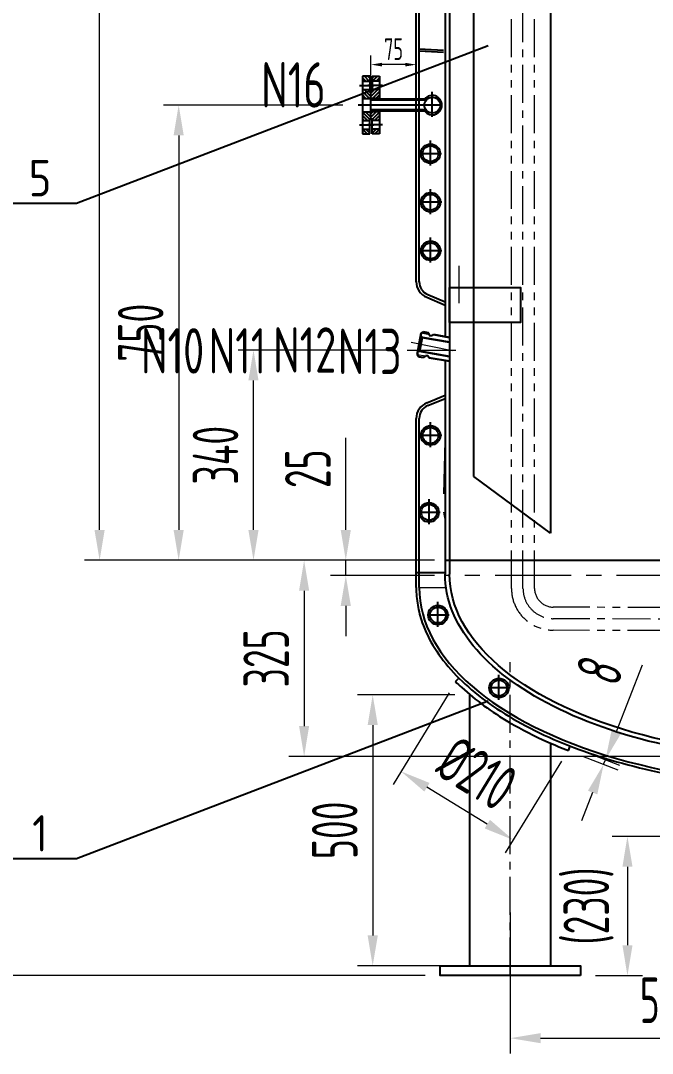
# Model space of a CAD drawing. Header units: millimetres. Extents: x -10 to 6019072, y -115569 to 2.
# Drawn here: x 6006963 to 6008003, y -112114 to -110412 of the extents above; entities that cross this region are included whole.
import ezdxf
from ezdxf.enums import TextEntityAlignment as Align

# ---------------------------------------------------------------- set-up
doc = ezdxf.new("R2010")
doc.units = ezdxf.units.MM
doc.header["$LTSCALE"] = 1000
for name, pattern in [('ACAD_ISO10W100', [18, 12, -3, 0, -3]), ('CENTER', [2, 1.25, -0.25, 0.25, -0.25]), ('PHANTOM', [2.5, 1.25, -0.25, 0.25, -0.25, 0.25, -0.25])]:
    doc.linetypes.add(name, pattern=pattern)
doc.layers.get('0').update_dxf_attribs({"lineweight": 25})
for name, color, linetype in [('00', 7, 'Continuous'), ('item', 7, 'Continuous'), ('Layer2', 1, 'ACAD_ISO10W100'), ('Layer3', 2, 'Continuous')]:
    doc.layers.add(name, color=color, linetype=linetype)
for name, color, linetype, lineweight in [('1轮廓实线层', 7, 'Continuous', 25), ('3中心线层', 1, 'CENTER', 9), ('5剖面线层', 2, 'Continuous', 9), ('7标注层', 4, 'Continuous', 15), ('9双点划线层', 6, 'PHANTOM', 9), ('FULL', 7, 'Continuous', 25), ('中心线', 1, 'CENTER', 9), ('粗实线', 3, 'Continuous', 30), ('细实线', 6, 'Continuous', 9)]:
    doc.layers.add(name, color=color, linetype=linetype, lineweight=lineweight)
doc.styles.get("Standard").update_dxf_attribs({"font": 'gbenor.shx', "width": 0.707, "bigfont": 'gbcbig.shx'})
doc.dimstyles.get("Standard").update_dxf_attribs({"dimscale": 60, "dimtxt": 2, "dimasz": 1.5, "dimexe": 0.625, "dimexo": 0.625, "dimgap": 0.09, "dimtad": 1, "dimdec": 1, "dimdsep": 46, "dimtxsty": 'Standard', "dimcen": 0.09, "dimclrd": 2, "dimclre": 2, "dimclrt": 2, "dimadec": 0, "dimazin": 0, "dimtfac": 1, "dimtdec": 1, "dimtofl": 0, "dimtmove": 0, "dimatfit": 3, "dimfxl": 0, "dimtolj": 1, "dimtzin": 0, "dimlwd": 9, "dimlwe": 9, "dimarcsym": 0})
doc.dimstyles.new('STANDARD$0', dxfattribs={"dimscale": 50, "dimtxt": 1.5, "dimasz": 1, "dimexe": 0.5, "dimexo": 0.5, "dimgap": 0.5, "dimtad": 1, "dimdec": 1, "dimdsep": 46, "dimtxsty": 'Standard', "dimcen": 0.09, "dimclrd": 2, "dimclre": 2, "dimclrt": 2, "dimadec": 0, "dimazin": 0, "dimtfac": 1, "dimtdec": 1, "dimtmove": 0, "dimatfit": 3, "dimfxl": 0, "dimtolj": 1, "dimtzin": 0, "dimlwd": 13, "dimlwe": 13, "dimarcsym": 0})

# ---------------------------------------------------------------- blocks, each defined once
blk = doc.blocks.new('*D512')
at = {"layer": '5剖面线层', "color": 2, "lineweight": 13, "transparency": 16777216}
for p, q in [((6008268.9, -111819.9), (6008268.9, -112113.8)), ((6007768.9, -111881.7), (6007768.9, -112113.8)), ((6007818.9, -112088.8), (6008218.9, -112088.8))]:
    blk.add_line(p, q, dxfattribs=at)
at = {"layer": '5剖面线层', "color": 2, "transparency": 16777216}
for points in [[(6007818.9, -112080.4), (6007818.9, -112097.1), (6007768.9, -112088.8)], [(6008218.9, -112080.4), (6008218.9, -112097.1), (6008268.9, -112088.8)]]:
    blk.add_solid(points, dxfattribs=at)
at = {"layer": 'Defpoints', "color": 0, "transparency": 16777216}
for p in [(6008268.9, -111794.9), (6007768.9, -111856.7), (6008268.9, -112088.8)]:
    blk.add_point(p, dxfattribs=at)
at = {"layer": '5剖面线层', "color": 2, "transparency": 16777216, "insert": (6008029.5, -112026.3), "char_height": 75, "attachment_point": 5}
blk.add_mtext('\\A1;500', dxfattribs=at)
blk = doc.blocks.new('*D491')
at = {"layer": '5剖面线层', "color": 2, "lineweight": 13, "transparency": 16777216}
for p, q in [((6007644, -108901.4), (6007067.6, -108901.4)), ((6007092.6, -111251.5), (6007092.6, -108951.4)), ((6007644, -111301.5), (6007067.6, -111301.5))]:
    blk.add_line(p, q, dxfattribs=at)
at = {"layer": '5剖面线层', "color": 2, "transparency": 16777216}
for points in [[(6007084.2, -108951.4), (6007100.9, -108951.4), (6007092.6, -108901.4)], [(6007084.2, -111251.5), (6007100.9, -111251.5), (6007092.6, -111301.5)]]:
    blk.add_solid(points, dxfattribs=at)
at = {"layer": 'Defpoints', "color": 0, "transparency": 16777216}
for p in [(6007092.6, -108901.4), (6007669, -108901.4), (6007669, -111301.5)]:
    blk.add_point(p, dxfattribs=at)
at = {"layer": '5剖面线层', "color": 2, "transparency": 16777216, "insert": (6007030.1, -110155.9), "char_height": 75, "attachment_point": 5, "rotation": 90}
blk.add_mtext('\\A1;2400', dxfattribs=at)
blk = doc.blocks.new('*D518')
at = {"layer": '5剖面线层', "color": 2, "lineweight": 13, "transparency": 16777216}
for p, q in [((6008104.6, -107267.4), (6006719.7, -107267.4)), ((6006744.7, -107317.4), (6006744.7, -111935.6)), ((6007628.6, -111985.6), (6006719.7, -111985.6))]:
    blk.add_line(p, q, dxfattribs=at)
at = {"layer": '5剖面线层', "color": 2, "transparency": 16777216}
for points in [[(6006736.4, -107317.4), (6006753, -107317.4), (6006744.7, -107267.4)], [(6006736.4, -111935.6), (6006753, -111935.6), (6006744.7, -111985.6)]]:
    blk.add_solid(points, dxfattribs=at)
at = {"layer": 'Defpoints', "color": 0, "transparency": 16777216}
for p in [(6008129.6, -107267.4), (6006744.7, -111985.6), (6007653.6, -111985.6)]:
    blk.add_point(p, dxfattribs=at)
at = {"layer": '5剖面线层', "color": 2, "transparency": 16777216, "insert": (6006682.2, -109626.5), "char_height": 75, "attachment_point": 5, "rotation": 90}
blk.add_mtext('\\A1;4718.3', dxfattribs=at)
blk = doc.blocks.new('*D492')
at = {"layer": '5剖面线层', "color": 2, "lineweight": 13, "transparency": 16777216}
for p, q in [((6007498, -111251.5), (6007498, -111099.9)), ((6007644, -111301.5), (6007473, -111301.5)), ((6007498, -111326.5), (6007498, -111301.5)), ((6007644, -111326.5), (6007473, -111326.5)), ((6007498, -111376.5), (6007498, -111426.5))]:
    blk.add_line(p, q, dxfattribs=at)
at = {"layer": '5剖面线层', "color": 2, "transparency": 16777216}
for points in [[(6007489.6, -111251.5), (6007506.3, -111251.5), (6007498, -111301.5)], [(6007489.6, -111376.5), (6007506.3, -111376.5), (6007498, -111326.5)]]:
    blk.add_solid(points, dxfattribs=at)
at = {"layer": 'Defpoints', "color": 0, "transparency": 16777216}
for p in [(6007498, -111301.5), (6007669, -111301.5), (6007669, -111326.5)]:
    blk.add_point(p, dxfattribs=at)
at = {"layer": '5剖面线层', "color": 2, "transparency": 16777216, "insert": (6007435.5, -111150.7), "char_height": 75, "attachment_point": 5, "rotation": 90}
blk.add_mtext('\\A1;25', dxfattribs=at)
blk = doc.blocks.new('*D519')
at = {"layer": '5剖面线层', "color": 2, "lineweight": 13, "transparency": 16777216}
for p, q in [((6007644, -111301.5), (6007404.4, -111301.5)), ((6007429.4, -111351.5), (6007429.4, -111574.5)), ((6008243.9, -111624.5), (6007404.4, -111624.5))]:
    blk.add_line(p, q, dxfattribs=at)
at = {"layer": '5剖面线层', "color": 2, "transparency": 16777216}
for points in [[(6007421, -111351.5), (6007437.7, -111351.5), (6007429.4, -111301.5)], [(6007421, -111574.5), (6007437.7, -111574.5), (6007429.4, -111624.5)]]:
    blk.add_solid(points, dxfattribs=at)
at = {"layer": 'Defpoints', "color": 0, "transparency": 16777216}
for p in [(6007669, -111301.5), (6007429.4, -111624.5), (6008268.9, -111624.5)]:
    blk.add_point(p, dxfattribs=at)
at = {"layer": '5剖面线层', "color": 2, "transparency": 16777216, "insert": (6007366.9, -111463), "char_height": 75, "attachment_point": 5, "rotation": 90}
blk.add_mtext('\\A1;325', dxfattribs=at)
blk = doc.blocks.new('*D524')
at = {"layer": '00', "color": 2, "linetype": 'CENTER', "lineweight": 13, "transparency": 16777216}
for p, q in [((6007573.9, -110955.1), (6007321, -110955.1)), ((6007346, -111251.5), (6007346, -111005.1)), ((6007644, -111301.5), (6007321, -111301.5))]:
    blk.add_line(p, q, dxfattribs=at)
at = {"layer": '00', "color": 2, "linetype": 'CENTER', "transparency": 16777216}
for points in [[(6007337.6, -111005.1), (6007354.3, -111005.1), (6007346, -110955.1)], [(6007337.6, -111251.5), (6007354.3, -111251.5), (6007346, -111301.5)]]:
    blk.add_solid(points, dxfattribs=at)
at = {"layer": 'Defpoints', "color": 0, "linetype": 'CENTER', "transparency": 16777216}
for p in [(6007346, -110955.1), (6007598.9, -110955.1), (6007669, -111301.5)]:
    blk.add_point(p, dxfattribs=at)
at = {"layer": '00', "color": 2, "linetype": 'CENTER', "transparency": 16777216, "insert": (6007283.5, -111128.3), "char_height": 75, "attachment_point": 5, "rotation": 90}
blk.add_mtext('\\A1;340', dxfattribs=at)
blk = doc.blocks.new('*D527')
at = {"layer": '00', "color": 2, "linetype": 'CENTER', "lineweight": 13, "transparency": 16777216}
for p, q in [((6007677.4, -111523), (6007517.3, -111523)), ((6007542.3, -111573), (6007542.3, -111919.6)), ((6007677.4, -111969.6), (6007517.3, -111969.6))]:
    blk.add_line(p, q, dxfattribs=at)
at = {"layer": '00', "color": 2, "linetype": 'CENTER', "transparency": 16777216}
for points in [[(6007534, -111573), (6007550.7, -111573), (6007542.3, -111523)], [(6007534, -111919.6), (6007550.7, -111919.6), (6007542.3, -111969.6)]]:
    blk.add_solid(points, dxfattribs=at)
at = {"layer": 'Defpoints', "color": 0, "linetype": 'CENTER', "transparency": 16777216}
for p in [(6007702.4, -111523), (6007542.3, -111969.6), (6007702.4, -111969.6)]:
    blk.add_point(p, dxfattribs=at)
at = {"layer": '00', "color": 2, "linetype": 'CENTER', "transparency": 16777216, "insert": (6007479.8, -111746.3), "char_height": 75, "attachment_point": 5, "rotation": 90}
blk.add_mtext('\\A1;500', dxfattribs=at)
blk = doc.blocks.new('*D502')
at = {"color": 2, "lineweight": 9, "transparency": 16777216}
for p, q in [((6007539.4, -110559), (6007539.4, -110469.8)), ((6007613.9, -110559), (6007613.9, -110469.8)), ((6007595.9, -110484.8), (6007557.4, -110484.8))]:
    blk.add_line(p, q, dxfattribs=at)
at = {"color": 2, "transparency": 16777216}
for points in [[(6007557.4, -110481.8), (6007557.4, -110487.8), (6007539.4, -110484.8)], [(6007595.9, -110481.8), (6007595.9, -110487.8), (6007613.9, -110484.8)]]:
    blk.add_solid(points, dxfattribs=at)
at = {"layer": 'Defpoints', "color": 0, "transparency": 16777216}
for p in [(6007539.4, -110484.8), (6007539.4, -110566.5), (6007613.9, -110566.5)]:
    blk.add_point(p, dxfattribs=at)
at = {"color": 2, "transparency": 16777216, "insert": (6007576.7, -110459.3), "char_height": 36, "attachment_point": 5}
blk.add_mtext('\\A1;75', dxfattribs=at)
blk = doc.blocks.new('*D528')
at = {"layer": '00', "color": 2, "linetype": 'CENTER', "lineweight": 13, "transparency": 16777216}
for p, q in [((6007493.1, -110551.5), (6007197.8, -110551.5)), ((6007222.8, -110601.5), (6007222.8, -111251.5)), ((6007644, -111301.5), (6007197.8, -111301.5))]:
    blk.add_line(p, q, dxfattribs=at)
at = {"layer": '00', "color": 2, "linetype": 'CENTER', "transparency": 16777216}
for points in [[(6007214.4, -110601.5), (6007231.1, -110601.5), (6007222.8, -110551.5)], [(6007214.4, -111251.5), (6007231.1, -111251.5), (6007222.8, -111301.5)]]:
    blk.add_solid(points, dxfattribs=at)
at = {"layer": 'Defpoints', "color": 0, "linetype": 'CENTER', "transparency": 16777216}
for p in [(6007518.1, -110551.5), (6007222.8, -111301.5), (6007669, -111301.5)]:
    blk.add_point(p, dxfattribs=at)
at = {"layer": '00', "color": 2, "linetype": 'CENTER', "transparency": 16777216, "insert": (6007160.3, -110926.5), "char_height": 75, "attachment_point": 5, "rotation": 90}
blk.add_mtext('\\A1;750', dxfattribs=at)
blk = doc.blocks.new('*D551')
at = {"layer": '00', "color": 2, "linetype": 'CENTER', "lineweight": 13, "transparency": 16777216}
for p, q in [((6007943.7, -111583.5), (6007986.4, -111473.9)), ((6007887.8, -111624), (6007945.9, -111646.6)), ((6007890.7, -111616.5), (6007948.8, -111639.2)), ((6007922.6, -111637.5), (6007925.5, -111630.1)), ((6007904.4, -111684.1), (6007886.3, -111730.7))]:
    blk.add_line(p, q, dxfattribs=at)
at = {"layer": '00', "color": 2, "linetype": 'CENTER', "transparency": 16777216}
for points in [[(6007935.9, -111580.5), (6007951.4, -111586.5), (6007925.5, -111630.1)], [(6007896.7, -111681.1), (6007912.2, -111687.1), (6007922.6, -111637.5)]]:
    blk.add_solid(points, dxfattribs=at)
at = {"layer": 'Defpoints', "color": 0, "linetype": 'CENTER', "transparency": 16777216}
for p in [(6007867.5, -111607.4), (6007864.5, -111614.9), (6007925.5, -111630.1)]:
    blk.add_point(p, dxfattribs=at)
at = {"layer": '00', "color": 2, "linetype": 'CENTER', "transparency": 16777216, "insert": (6007915.9, -111482.7), "char_height": 75, "attachment_point": 5, "rotation": 68.7007}
blk.add_mtext('\\A1;8', dxfattribs=at)
blk = doc.blocks.new('*D552')
at = {"layer": '00', "color": 2, "linetype": 'CENTER', "lineweight": 13, "transparency": 16777216}
for p, q in [((6007668.3, -111519.6), (6007576, -111670.6)), ((6007853, -111632.5), (6007760.7, -111783.5)), ((6007731, -111736.1), (6007631.7, -111675.4))]:
    blk.add_line(p, q, dxfattribs=at)
at = {"layer": '00', "color": 2, "linetype": 'CENTER', "transparency": 16777216}
for points in [[(6007636, -111668.3), (6007627.3, -111682.5), (6007589, -111649.3)], [(6007735.4, -111729), (6007726.7, -111743.2), (6007773.7, -111762.2)]]:
    blk.add_solid(points, dxfattribs=at)
at = {"layer": 'Defpoints', "color": 0, "linetype": 'CENTER', "transparency": 16777216}
for p in [(6007681.3, -111498.3), (6007866, -111611.2), (6007589, -111649.3)]:
    blk.add_point(p, dxfattribs=at)
at = {"layer": '00', "color": 2, "linetype": 'CENTER', "transparency": 16777216, "insert": (6007714, -111652.4), "char_height": 75, "attachment_point": 5, "rotation": 328.5683}
blk.add_mtext('\\A1;{%%c210', dxfattribs=at)
blk = doc.blocks.new('*D564')
at = {"layer": '7标注层', "color": 2, "lineweight": 13, "ltscale": 0.001, "transparency": 16777216}
for p, q in [((6008243.9, -111756.4), (6007936.8, -111756.4)), ((6007961.8, -111806.4), (6007961.8, -111935.6)), ((6007909.3, -111985.6), (6007986.8, -111985.6))]:
    blk.add_line(p, q, dxfattribs=at)
at = {"layer": '7标注层', "color": 2, "ltscale": 0.001, "transparency": 16777216}
for points in [[(6007953.5, -111806.4), (6007970.2, -111806.4), (6007961.8, -111756.4)], [(6007953.5, -111935.6), (6007970.2, -111935.6), (6007961.8, -111985.6)]]:
    blk.add_solid(points, dxfattribs=at)
at = {"layer": 'Defpoints', "color": 0, "ltscale": 0.001, "transparency": 16777216}
for p in [(6008268.9, -111756.4), (6007884.3, -111985.6), (6007961.8, -111985.6)]:
    blk.add_point(p, dxfattribs=at)
at = {"layer": '7标注层', "color": 2, "ltscale": 0.001, "transparency": 16777216, "insert": (6007897.8, -111871), "char_height": 75, "attachment_point": 5, "rotation": 90}
blk.add_mtext('\\A1;(230)', dxfattribs=at)

msp = doc.modelspace()

# ---------------------------------------------------------------- hatches: boundary and pattern name
h = msp.add_hatch()
h.set_pattern_fill('U', color=256, scale=4, angle=134.98378, style=0, pattern_type=0)
h.set_pattern_definition([(134.98378, (6006898.1436, -109471.3907), (-2.829228, -2.827626), [])])
h.paths.add_polyline_path([(6007525.38, -110591), (6007537.38, -110591.01), (6007537.37, -110599.01), (6007525.37, -110599)])
h.paths.add_polyline_path([(6007525.38, -110562.5), (6007525.38, -110577), (6007537.38, -110577.01), (6007537.38, -110574.51), (6007539.38, -110574.51), (6007539.38, -110562.51)])
h.paths.add_polyline_path([(6007525.39, -110526), (6007525.39, -110540.5), (6007539.39, -110540.51), (6007539.39, -110528.51), (6007537.39, -110528.51), (6007537.39, -110526.01)])
h.paths.add_polyline_path([(6007537.4, -110504.01), (6007525.4, -110504), (6007525.4, -110512), (6007537.4, -110512.01)])
h = msp.add_hatch()
h.set_pattern_fill('U', color=256, scale=4, angle=45, style=0, pattern_type=0)
h.set_pattern_definition([(44.98378, (6008181.242, -109471.754), (2.827626, -2.829228), [])])
h.paths.add_polyline_path([(6007553.38, -110591.01), (6007541.38, -110591.01), (6007541.37, -110599.01), (6007553.37, -110599.01)])
h.paths.add_polyline_path([(6007553.38, -110562.51), (6007553.38, -110577.01), (6007541.38, -110577.01), (6007541.38, -110574.51), (6007539.38, -110574.51), (6007539.38, -110562.51)])
h.paths.add_polyline_path([(6007553.39, -110526.01), (6007553.39, -110540.51), (6007539.39, -110540.51), (6007539.39, -110528.51), (6007541.39, -110528.51), (6007541.39, -110526.01)])
h.paths.add_polyline_path([(6007541.4, -110504.01), (6007553.4, -110504.01), (6007553.4, -110512.01), (6007541.4, -110512.01)])

# ---------------------------------------------------------------- linework, layer by layer
at = {"layer": '00', "color": 3, "linetype": 'CENTER'}
for p, q in [((6007678.48, -111501.13), (6007684.13, -111495.47)), ((6007864.54, -111614.9), (6007867.45, -111607.45))]:
    msp.add_line(p, q, dxfattribs=at)
at = {"layer": '1轮廓实线层', "ltscale": 14}
for p, q in [((6007661.6, -108884.45), (6007661.6, -110932.9)), ((6007668.99, -108884.45), (6007668.99, -111318.55)), ((6007618.95, -110843.17), (6007618.95, -109299.53)), ((6007613.95, -110843.17), (6007613.95, -109318.88)), ((6007708.95, -111163.15), (6007708.95, -109407.7)), ((6007835.13, -109407.7), (6007835.13, -111256.76)), ((6007633.12, -110863.54), (6007661.6, -110875.46)), ((6007631.19, -110868.15), (6007661.6, -110880.88)), ((6007661.6, -110971.61), (6007661.6, -111318.55)), ((6007631.19, -111042.04), (6007661.6, -111029.32)), ((6007633.12, -111046.66), (6007661.6, -111034.74)), ((6007613.95, -111324.57), (6007613.95, -111067.94)), ((6007618.95, -111324.57), (6007618.95, -111067.94)), ((6007835.13, -111256.76), (6007708.95, -111163.15)), ((6007661.61, -111301.49), (6008238.95, -111301.49)), ((6007613.95, -111321.49), (6007661.61, -111321.49)), ((6007613.95, -111346.49), (6007613.95, -111321.49)), ((6007618.95, -111346.49), (6007618.95, -111321.49)), ((6007702.44, -111969.6), (6007702.44, -111523.01)), ((6007835.44, -111969.6), (6007835.44, -111602.65))]:
    msp.add_line(p, q, dxfattribs=at)
at = {"layer": '1轮廓实线层', "extrusion": (1.22461e-16, 0, -1)}
for p, q in [((6007661.61, -111301.49), (6007661.61, -111324.57)), ((6007669, -111301.49), (6007669, -111324.57))]:
    msp.add_line(p, q, dxfattribs=at)
at = {"layer": '1轮廓实线层', "ltscale": 14}
for points in [[(6007668.99, -110851.85), (6007785.61, -110851.85), (6007785.61, -110909.69), (6007668.99, -110909.69)], [(6007884.31, -111985.65), (6007653.56, -111985.65), (6007653.56, -111969.6), (6007884.31, -111969.6)]]:
    msp.add_lwpolyline(points, close=True, dxfattribs=at)
for centre, radius, start, end in [((6007642.02, -110842.25), 28.07, 180, 247.29644), ((6007642.02, -110842.25), 23.07, 180, 247.29644), ((6007642.02, -111067.94), 28.07, 112.70356, 180), ((6007642.02, -111067.94), 23.07, 112.70356, 180)]:
    msp.add_arc(centre, radius, start, end, dxfattribs=at)
at = {"layer": '1轮廓实线层', "extrusion": (0, 0, -1)}
for major_axis, ratio, start_param in [((607.33, 0), 0.506079, 1.5707963), ((599.95, 0), 0.5, 0)]:
    msp.add_ellipse((6008268.95, -111324.57), major_axis=major_axis, ratio=ratio, start_param=start_param, end_param=3.1415927, dxfattribs=at)
at = {"layer": '1轮廓实线层', "ltscale": 14}
msp.add_ellipse((6008268.95, -111346.49), major_axis=(-650, 0), ratio=0.5, start_param=6.2831853, end_param=9.424778, dxfattribs=at)
for points, knots in [([(6007613.95, -111346.49), (6007613.95, -111356.18), (6007614.79, -111365.87), (6007618.14, -111385.15), (6007620.66, -111394.75), (6007628.98, -111418.49), (6007635.81, -111432.53), (6007653, -111459.98), (6007663.35, -111473.38), (6007687.37, -111499.34), (6007701.05, -111511.9), (6007731.47, -111535.99), (6007748.23, -111547.52), (6007784.54, -111569.38), (6007804.09, -111579.7), (6007845.67, -111598.98), (6007867.7, -111607.94), (6007913.87, -111624.34), (6007938, -111631.78), (6007987.99, -111645.04), (6008013.83, -111650.86), (6008066.8, -111660.76), (6008093.92, -111664.85), (6008148.98, -111671.24), (6008176.93, -111673.54), (6008220.46, -111675.68), (6008235.93, -111676.17), (6008251.41, -111676.38)], [6.2831853, 6.2831853, 6.2831853, 6.2831853, 6.36994, 6.36994, 6.4566947, 6.4566947, 6.5866151, 6.5866151, 6.7165355, 6.7165355, 6.8464559, 6.8464559, 6.9763763, 6.9763763, 7.1062967, 7.1062967, 7.2362171, 7.2362171, 7.3661375, 7.3661375, 7.4960579, 7.4960579, 7.6259784, 7.6259784, 7.7558988, 7.7558988, 7.8271045, 7.8271045, 7.8271045, 7.8271045]), ([(6007678.48, -111501.13), (6007681.89, -111504.54), (6007685.41, -111507.92), (6007700.22, -111521.54), (6007712.42, -111531.48), (6007738.73, -111550.63), (6007752.84, -111559.83), (6007787.45, -111580.12), (6007808.57, -111590.91), (6007841.89, -111605.77), (6007853.08, -111610.43), (6007864.54, -111614.9)], [6.74715404, 6.74715404, 6.74715404, 6.74715404, 6.78103097, 6.78103097, 6.88521141, 6.88521141, 6.98939186, 6.98939186, 7.12569566, 7.12569566, 7.19172883, 7.19172883, 7.19172883, 7.19172883])]:
    msp.add_open_spline(points, degree=3, knots=knots, dxfattribs=at)
at = {"layer": '3中心线层', "ltscale": 0.05}
for p, q in [((6007789.8, -111347.64), (6007789.8, -109101.47)), ((6008399.64, -111399.78), (6007839.61, -111397.64)), ((6007768.94, -111985.65), (6007768.94, -111469.2))]:
    msp.add_line(p, q, dxfattribs=at)
at = {"layer": '3中心线层'}
for p, q in [((6007684.28, -110816.23), (6007684.28, -110878.07)), ((6007661.6, -111083.09), (6007659.04, -111191.69)), ((6007659.04, -111222.15), (6007661.6, -111237.23))]:
    msp.add_line(p, q, dxfattribs=at)
at = {"layer": '3中心线层', "ltscale": 0.05}
msp.add_arc((6007839.8, -111347.64), 50, 180, 269.78094, dxfattribs=at)
at = {"layer": '9双点划线层', "ltscale": 0.05}
for p, q in [((6007770.8, -111347.64), (6007770.8, -109101.47)), ((6007808.8, -111347.64), (6007808.8, -109101.47)), ((6008399.71, -111380.78), (6007839.68, -111378.64)), ((6008399.57, -111418.78), (6007839.53, -111416.64))]:
    msp.add_line(p, q, dxfattribs=at)
for radius in [69, 31]:
    msp.add_arc((6007839.8, -111347.64), radius, 180, 269.78094, dxfattribs=at)
at = {"layer": 'FULL'}
for p, q in [((6007525.4, -110504), (6007525.37, -110599)), ((6007537.4, -110504.01), (6007525.4, -110504)), ((6007537.4, -110504.01), (6007537.39, -110528.51)), ((6007541.4, -110504.01), (6007541.39, -110528.51)), ((6007541.4, -110504.01), (6007553.4, -110504.01)), ((6007553.4, -110504.01), (6007553.39, -110541.56)), ((6007525.4, -110512), (6007537.4, -110512.01)), ((6007553.4, -110512.01), (6007541.4, -110512.01)), ((6007525.39, -110526), (6007537.39, -110526.01)), ((6007525.39, -110540.5), (6007539.39, -110540.51)), ((6007537.39, -110528.51), (6007539.39, -110528.51)), ((6007539.38, -110574.51), (6007539.39, -110528.51)), ((6007539.38, -110574.51), (6007539.39, -110528.51)), ((6007541.39, -110528.51), (6007539.39, -110528.51)), ((6007553.39, -110540.51), (6007539.39, -110540.51)), ((6007632.11, -110541.54), (6007539.39, -110541.56)), ((6007553.39, -110526.01), (6007541.39, -110526.01)), ((6007630.18, -110543.53), (6007539.39, -110543.51)), ((6007525.38, -110562.5), (6007539.38, -110562.51)), ((6007537.37, -110599.01), (6007537.38, -110574.51)), ((6007537.38, -110574.51), (6007539.38, -110574.51)), ((6007630.17, -110559.54), (6007539.38, -110559.54)), ((6007632.11, -110561.53), (6007539.38, -110561.51)), ((6007632.11, -110561.54), (6007539.38, -110561.54)), ((6007553.38, -110562.51), (6007539.38, -110562.51)), ((6007541.38, -110574.51), (6007539.38, -110574.51)), ((6007541.37, -110599.01), (6007541.38, -110574.51)), ((6007553.38, -110561.51), (6007553.37, -110599.01)), ((6007525.38, -110577), (6007537.38, -110577.01)), ((6007525.38, -110591), (6007537.38, -110591.01)), ((6007553.38, -110577.01), (6007541.38, -110577.01)), ((6007553.38, -110591.01), (6007541.38, -110591.01)), ((6007525.37, -110599), (6007537.37, -110599.01)), ((6007553.37, -110599.01), (6007541.37, -110599.01))]:
    msp.add_line(p, q, dxfattribs=at)
for centre, radius in [((6007640.42, -110551.54), 13), ((6007637.42, -110631.56), 16), ((6007637.42, -110631.56), 13), ((6007637.58, -110711.56), 16), ((6007637.58, -110711.56), 13), ((6007637.73, -110791.56), 16), ((6007637.73, -110791.56), 13), ((6007637.58, -111095.75), 16), ((6007637.58, -111095.75), 13), ((6007635.17, -111222.51), 16), ((6007635.17, -111222.51), 13), ((6007649.73, -111391.69), 16), ((6007649.73, -111391.69), 13), ((6007750.24, -111511.8), 16), ((6007750.24, -111511.8), 13)]:
    msp.add_circle(centre, radius, dxfattribs=at)
msp.add_arc((6007640.42, -110551.54), 16, 218.66597, 141.30159, dxfattribs=at)
at = {"layer": 'item', "color": 1, "linetype": 'Continuous', "ltscale": 10}
for p, q in [((6007732.38, -110454.08), (6007054.47, -110713.86)), ((6007054.47, -110713.86), (6006934.47, -110713.86)), ((6007732.38, -111533.5), (6007054.47, -111793.27)), ((6007054.47, -111793.27), (6006934.47, -111793.27))]:
    msp.add_line(p, q, dxfattribs=at)
at = {"layer": 'Layer2'}
for p, q in [((6007520.4, -110519), (6007544.4, -110519.01)), ((6007558.4, -110519.01), (6007534.4, -110519.01)), ((6007640.42, -110570.99), (6007640.43, -110529.78)), ((6007656.42, -110551.54), (6007518.11, -110551.54)), ((6007520.38, -110584), (6007544.38, -110584.01)), ((6007558.38, -110584.01), (6007534.38, -110584.01)), ((6007637.41, -110651.02), (6007637.42, -110609.8)), ((6007655.75, -110631.57), (6007619.44, -110631.56)), ((6007637.57, -110731.02), (6007637.58, -110689.8)), ((6007655.91, -110711.57), (6007619.59, -110711.56)), ((6007637.73, -110811.02), (6007637.74, -110769.8)), ((6007656.07, -110791.57), (6007619.75, -110791.56)), ((6007637.57, -111115.21), (6007637.58, -111073.99)), ((6007655.91, -111095.76), (6007619.59, -111095.75)), ((6007635.16, -111241.96), (6007635.18, -111200.75)), ((6007653.51, -111222.51), (6007617.19, -111222.5)), ((6007649.72, -111411.14), (6007649.73, -111369.93)), ((6007668.06, -111391.69), (6007631.75, -111391.68)), ((6007750.23, -111531.26), (6007750.24, -111490.05)), ((6007768.57, -111511.81), (6007732.26, -111511.8))]:
    msp.add_line(p, q, dxfattribs=at)
at = {"layer": 'Layer3', "ltscale": 10}
for p, q in [((6007618.95, -110458.8), (6007658.95, -110461)), ((6007618.95, -110461.8), (6007658.95, -110464))]:
    msp.add_line(p, q, dxfattribs=at)
at = {"layer": '中心线'}
for p, q in [((6007673.03, -110956.18), (6007605.59, -110942.41)), ((6007598.91, -110955.1), (6007679.36, -110955.1))]:
    msp.add_line(p, q, dxfattribs=at)
at = {"layer": '中心线', "ltscale": 0.1, "extrusion": (1.22461e-16, 0, -1)}
msp.add_line((6008268.95, -111326.49), (6007661.61, -111326.49), dxfattribs=at)
at = {"layer": '中心线', "ltscale": 0.1}
msp.add_line((6007618.95, -111346.49), (6007663.16, -111346.49), dxfattribs=at)
at = {"layer": '粗实线'}
for p, q in [((6007622.04, -110927.33), (6007615.79, -110962.78)), ((6007625.25, -110925.08), (6007622.04, -110927.33)), ((6007625.25, -110925.08), (6007633.43, -110926.53)), ((6007635.68, -110929.73), (6007633.43, -110926.53)), ((6007635.44, -110931.1), (6007635.68, -110929.73)), ((6007635.44, -110931.1), (6007639.07, -110931.74)), ((6007639.07, -110931.74), (6007642.28, -110929.49)), ((6007642.28, -110929.49), (6007668.99, -110934.2)), ((6007623.65, -110934.17), (6007619.64, -110956.9)), ((6007623.65, -110934.17), (6007621.05, -110932.96)), ((6007623.65, -110934.17), (6007668.99, -110942.17)), ((6007615.79, -110962.78), (6007618.04, -110965.99)), ((6007619.64, -110956.9), (6007616.79, -110957.15)), ((6007618.04, -110965.99), (6007626.22, -110967.43)), ((6007619.64, -110956.9), (6007668.99, -110965.6)), ((6007626.22, -110967.43), (6007629.43, -110965.18)), ((6007629.43, -110965.18), (6007629.67, -110963.82)), ((6007629.67, -110963.82), (6007633.3, -110964.46)), ((6007633.3, -110964.46), (6007635.55, -110967.67)), ((6007635.55, -110967.67), (6007668.99, -110973.57))]:
    msp.add_line(p, q, dxfattribs=at)
at = {"layer": '细实线'}
for p, q in [((6007635.68, -110929.73), (6007622.04, -110927.33)), ((6007629.43, -110965.18), (6007615.79, -110962.78))]:
    msp.add_line(p, q, dxfattribs=at)

# ---------------------------------------------------------------- texts
at = {"width": 0.8}
for s, p in [('N16', (6007411.77, -110518.06)), ('N10', (6007212.78, -110956.28)), ('N11', (6007319.59, -110956.28)), ('N12', (6007430.28, -110954.88)), ('N13', (6007537.46, -110957.34))]:
    msp.add_text(s, height=74.795, dxfattribs=at).set_placement(p, align=Align.MIDDLE)
at = {"layer": 'item', "color": 7, "ltscale": 10}
for s, p in [('5', (6006994.47, -110671.86)), ('1', (6006994.47, -111751.27))]:
    msp.add_text(s, height=60, dxfattribs=at).set_placement(p, align=Align.MIDDLE)

# ---------------------------------------------------------------- dimensions: what is measured, and where the dimension line sits
dim = msp.add_linear_dim(base=(6007539.39, -110484.82), p1=(6007613.95, -110566.53), p2=(6007539.39, -110566.51), dimstyle='Standard', override={"dimscale": 12, "dimtxt": 3, "dimasz": 1.5, "dimexe": 1.25, "dimexo": 0.625, "dimgap": 0.625, "dimtad": 1, "dimtih": 0, "dimtoh": 0, "dimdec": 0, "dimzin": 8, "dimcen": 2.5, "dimtdec": 0, "dimtofl": 1})
dim.commit()
dim.dimension.update_dxf_attribs({"geometry": '*D502', "text_midpoint": (6007576.67, -110459.32)})
at = {"layer": '00', "color": 3, "linetype": 'CENTER'}
dim = msp.add_linear_dim(base=(6007222.7538, -111301.4936), p1=(6007518.1094, -110551.5362), p2=(6007668.9883, -111301.4936), angle=90, dimstyle='STANDARD$0', override={"dimfxl": 600, "dimfxlon": 1}, dxfattribs=at)
dim.commit()
dim.dimension.update_dxf_attribs({"geometry": '*D528', "text_midpoint": (6007160.2538, -110926.5149)})
for base, p1, p2, text, picture, middle in [((6007345.96, -110955.1), (6007669, -111301.49), (6007598.91, -110955.1), '340', '*D524', (6007283.46, -111128.3)), ((6007542.33, -111969.6), (6007702.44, -111523.01), (6007702.44, -111969.6), '500', '*D527', (6007479.83, -111746.31))]:
    dim = msp.add_linear_dim(base=base, p1=p1, p2=p2, angle=90, text=text, dimstyle='STANDARD$0', override={"dimfxl": 600, "dimfxlon": 1}, dxfattribs=at)
    dim.commit()
    dim.dimension.update_dxf_attribs({"geometry": picture, "text_midpoint": middle})
dim = msp.add_aligned_dim(p1=(6007864.54, -111614.9), p2=(6007867.45, -111607.45), distance=-62.31, dimstyle='STANDARD$0', override={"dimfxl": 600, "dimfxlon": 1}, dxfattribs=at)
dim.commit()
dim.dimension.update_dxf_attribs({"geometry": '*D551', "text_midpoint": (6007915.88, -111482.68)})
dim = msp.add_aligned_dim(p1=(6007866, -111611.18), p2=(6007681.3, -111498.3), distance=176.97, text='{%%c210', dimstyle='STANDARD$0', override={"dimfxl": 600, "dimfxlon": 1}, dxfattribs=at)
dim.commit()
dim.dimension.update_dxf_attribs({"geometry": '*D552', "text_midpoint": (6007713.96, -111652.41)})
at = {"layer": '5剖面线层'}
for base, p1, p2, picture, middle in [((6006744.7, -111985.65), (6008129.62, -107267.35), (6007653.56, -111985.65), '*D518', (6006744.7, -109626.5)), ((6007092.56, -108901.45), (6007669, -111301.49), (6007669, -108901.45), '*D491', (6007092.56, -110155.86))]:
    dim = msp.add_linear_dim(base=base, p1=p1, p2=p2, angle=90, dimstyle='STANDARD$0', override={"dimfxl": 600, "dimfxlon": 1}, dxfattribs=at)
    dim.commit()
    dim.dimension.update_dxf_attribs({"geometry": picture, "text_midpoint": middle, "dimtype": 160})
dim = msp.add_linear_dim(base=(6007497.96, -111301.49), p1=(6007669, -111326.49), p2=(6007669, -111301.49), angle=90, dimstyle='STANDARD$0', override={"dimfxl": 600, "dimfxlon": 1}, dxfattribs=at)
dim.commit()
dim.dimension.update_dxf_attribs({"geometry": '*D492', "text_midpoint": (6007435.46, -111150.71)})
dim = msp.add_linear_dim(base=(6007429.36, -111624.54), p1=(6007669, -111301.49), p2=(6008268.95, -111624.54), angle=90, text='325', dimstyle='STANDARD$0', override={"dimfxl": 600, "dimfxlon": 1}, dxfattribs=at)
dim.commit()
dim.dimension.update_dxf_attribs({"geometry": '*D519', "text_midpoint": (6007366.86, -111463.02)})
dim = msp.add_linear_dim(base=(6008268.95, -112088.78), p1=(6007768.94, -111856.69), p2=(6008268.95, -111794.9), dimstyle='STANDARD$0', override={"dimfxl": 600, "dimfxlon": 1}, dxfattribs=at)
dim.commit()
dim.dimension.update_dxf_attribs({"geometry": '*D512', "text_midpoint": (6008029.53, -112088.78), "dimtype": 160})
at = {"layer": '7标注层', "color": 3, "ltscale": 0.001}
dim = msp.add_linear_dim(base=(6007961.83, -111985.65), p1=(6008268.95, -111756.4), p2=(6007884.31, -111985.65), angle=90, text='(230)', dimstyle='STANDARD$0', override={"dimtix": 1, "dimfxl": 600, "dimfxlon": 1}, dxfattribs=at)
dim.commit()
dim.dimension.update_dxf_attribs({"geometry": '*D564', "text_midpoint": (6007897.76, -111871.02)})

doc.saveas('drawing.dxf')
